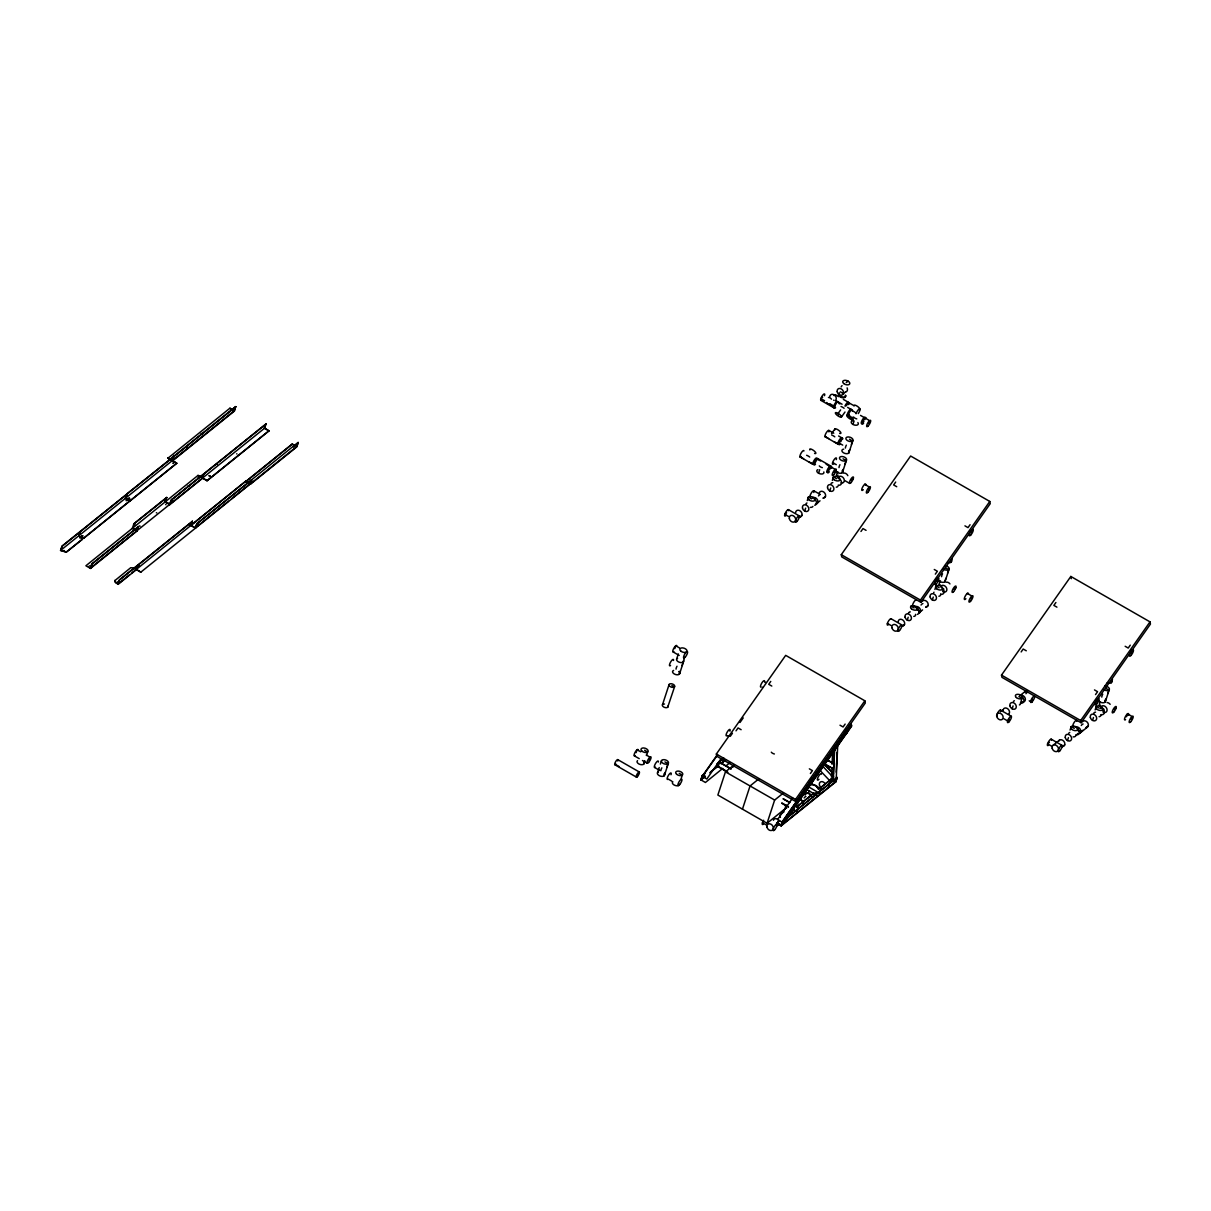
<?xml version="1.0" encoding="UTF-8"?>
<svg xmlns="http://www.w3.org/2000/svg" width="1211" height="1211" viewBox="0 0 1211 1211"><rect width="100%" height="100%" fill="white"/><g stroke="black" fill="none" stroke-linecap="round" stroke-linejoin="round"><path stroke-width="1.5" d="M831.473 776.872L832.002 767.683M832.033 764.217L832.638 753.212M833.017 781.277L834.546 746.93L837.482 743.266M833.213 781.383L834.727 747.051L837.815 743.206M836.211 772.179L837.089 752.303M836.211 779.369L837.724 745.022M134.951 524.484L134.527 524.878M171.932 500.582L171.901 500.779M202.267 476.801L202.404 476.423M217.344 464.403L216.83 464.434M248.876 483.34L248.861 482.947M264.437 426.181L264.165 427.029L264.361 426.121M703.773 775.57L703.606 776.463L703.894 775.721M834.561 781.171L835.045 780.429M834.894 780.384L834.576 781.216M836.09 746.839L836.483 746.415M834.228 780.989L834.5 780.701M79.729 537.745L80.622 537.941L79.926 537.412M81.97 535.762L82.832 535.958L81.939 536.155M126.625 500.597L126.05 500.658M128.714 498.326L129.592 498.584L128.729 498.266M117.437 582.234L117.285 581.704M132.968 530.615L133.255 530.706M132.741 568.943L133.24 569.125M156.749 512.783L156.355 512.768M172.81 463.162L173.627 463.026M165.635 504.412L165.998 504.76M201.223 433.614L202.161 433.553L201.344 433.826M197.681 478.088L198.559 478.345L197.817 478.617M209.972 475.968L209.155 475.711M236.781 453.701L236.932 454.034M249.39 481.478L249.33 481.66M293.577 446.647L293.667 446.238M815.563 792.978L816.381 793.144M816.063 793.16L816.123 793.356M187.13 446.995L186.539 447.464M834.682 780.444L835.015 780.747M60.55 550.46L61.973 546.116L126.867 494.149L62.17 546.222L60.807 550.384L66.363 552.004L82.257 539.349L66.302 552.186L60.55 550.46L234.298 410.756L235.661 406.593L234.434 411.059L172.462 460.922L173.884 456.577L235.857 406.699M79.033 535.716L80.198 531.447L78.776 535.792L83.392 538.441L176.745 463.177L167.905 458.106L176.745 463.177M81.47 537.336L82.257 539.349M83.392 538.441L129.925 500.854L125.505 498.311L127.019 493.755L173.884 456.577M200.996 477.073L198.044 475.393L85.89 565.779L90.507 568.428L136.979 531.024L138.402 526.679L91.733 563.963L90.371 568.141L264.634 428.164L265.996 423.986L171.023 500.158L169.661 504.321M90.507 568.428L91.915 564.084L138.402 526.679M126.686 494.043L125.263 498.387L129.865 501.036M125.853 498.039L127.216 493.876L235.661 406.593M115.545 582.582L114.757 580.553L115.545 582.582L118.163 584.308L136.404 569.639L137.63 565.174L136.207 569.518L245.621 481.327L248.77 483.128M169.903 504.26L165.483 501.717L166.664 497.449L133.846 523.848L132.362 528.374L135.435 530.146M118.163 584.308L119.586 579.948L192.504 521.275L119.405 579.842L118.042 584.005L129.259 574.983M136.843 530.736L138.205 526.558M140.824 572.167L133.77 567.914L140.824 572.167L295.272 447.737M172.083 460.71L173.506 456.35M172.325 460.634L173.688 456.471M166.664 497.449L165.18 501.975L169.782 504.624L202.6 478.209L203.826 473.758M169.782 504.624L171.205 500.264L265.996 423.986M198.044 475.393L207.02 480.752L268.993 430.874L264.634 428.164M192.307 521.169L190.884 525.513L195.501 528.163L196.924 523.818L298.088 442.393L296.725 446.571M232.83 409.908L229.878 408.228L232.89 410.166M207.02 480.752L269.054 430.692M245.576 481.509L250.374 484.264L251.797 479.919L196.727 523.697L195.365 527.875L228.455 501.233M265.799 423.88L264.376 428.225L268.993 430.874M251.404 479.692L250.041 483.87L231.346 498.917M250.177 484.158L251.6 479.798M292.305 444.028L245.757 481.615L292.305 444.028L295.242 445.724M298.269 442.515L296.846 446.859L250.374 484.264M636.123 752.636L637.062 749.73L640.755 751.849M674.784 648.657L675.738 645.766L679.432 647.885M637.077 776.856L637.834 774.54M676.661 658.996L678.327 653.925M662.462 704.802L669.108 684.487M643.662 764.186L644.797 760.705M646.507 755.482L647.643 752.001L644.57 750.245M649.035 760.039L649.974 757.132L646.296 755.028M667.685 707.269L674.618 686.607A2.952 1.665 18.1 0 0 671.151 683.731A2.952 1.665 18.1 0 0 669.819 686.319A2.952 1.665 18.1 0 0 674.618 686.607M679.204 674.27L680.34 670.788M682.035 665.566L684.321 658.602M679.568 673.831L683.549 661.645M657.512 772.785L659.223 767.562M660.358 764.08L661.494 760.599M664.022 775.873L665.172 772.391M666.867 767.168L668.003 763.687L664.93 761.931M664.4 775.434L668.381 763.248A3.694 2.089 18.1 0 0 664.052 759.645A3.694 2.089 18.1 0 0 662.387 762.885A3.694 2.089 18.1 0 0 668.381 763.248M681.157 778.597L682.308 775.116L679.22 773.36M722.755 768.395L705.423 782.473L700.821 779.823L702.244 775.479L705.12 773.163M705.302 773.269L702.425 775.585L701.063 779.763L705.392 776.281M731.05 768.849L719.606 762.279L718.078 766.73L727.872 772.346M807.283 500.552L808.418 497.07L811.491 498.841M804.679 511.057L805.633 508.151M818.53 473.198L819.68 469.717M734.199 764.807L725.45 771.846L717.866 795.037L767.063 823.268L786.015 808.009M828.854 469.202L829.807 466.296L826.114 464.176M829.626 469.641L830.564 466.735L834.258 468.854M834.228 472.275L835.181 469.384M832.351 480.389L833.486 476.907L836.559 478.678M829.747 490.894L830.701 487.988M852.953 424.425L854.088 420.944M842.145 472.744L843.28 469.278M844.99 464.055L846.126 460.574L843.053 458.802M848.548 453.171L849.683 449.69M851.394 444.482L852.529 441.001L849.456 439.23M842.508 472.305L846.489 460.135A3.694 2.089 18.1 0 0 842.16 456.517A3.694 2.089 18.1 0 0 840.495 459.771A3.694 2.089 18.1 0 0 846.489 460.135M848.911 452.732L852.892 440.562A3.694 2.089 18.1 0 0 848.563 436.944A3.694 2.089 18.1 0 0 846.898 440.199A3.694 2.089 18.1 0 0 852.892 440.562M863.261 420.414L864.215 417.523L860.521 415.403M742.464 809.16L750.048 785.954L758.797 778.915M868.65 423.502L869.589 420.611M868.363 489.88L869.316 486.973M767.063 823.268L774.646 800.062L783.396 793.023M779.46 820.77L776.523 823.268L779.4 820.952M784.925 808.993L786.075 805.512M837.043 777.447L782.367 821.452L781.004 825.614L835.681 781.61L837.24 777.553L835.817 781.897L781.14 825.902L776.584 823.086M781.14 825.902L782.563 821.558L837.24 777.553M794.749 805.391L798.004 807.268L796.641 811.431L793.387 809.553M907.266 620.138L908.205 617.232M936.814 581.356L937.753 578.449M934.922 589.454L936.058 585.988L939.13 587.744M932.319 599.96L933.272 597.068M944.731 581.825L945.867 578.343M947.562 573.121L948.713 569.639L945.624 567.883M951.119 562.252L952.255 558.771M945.095 581.386L949.076 569.2A3.694 2.089 18.1 0 0 944.747 565.598M943.657 588.697L942.718 591.604A3.694 2.861 51.2 0 0 946.73 590.468A3.694 2.861 51.2 0 0 944.61 585.806A3.694 2.861 51.2 0 0 940.584 586.941M971.222 532.583L972.176 529.676M970.95 598.945L971.888 596.054M1012.124 708.813L1013.077 705.922M1020.873 701.85L1022.023 698.369L1018.935 696.597M1032.635 699.292L1031.681 702.198L1029.214 700.791M1070.07 730.066L1071.205 726.585L1074.278 728.356M1067.466 740.572L1068.42 737.666M1097.015 701.79L1097.968 698.898M1095.138 709.903L1096.273 706.422L1099.346 708.178M1092.534 720.394L1093.472 717.502M1104.932 702.259L1106.067 698.777M1107.777 693.555L1108.913 690.073L1105.84 688.317M1111.335 682.686L1112.47 679.204M1105.295 701.82L1109.276 689.634M1102.918 712.038L1103.872 709.131M1131.437 653.017L1132.376 650.11M1126.548 716.745L1127.486 713.839L1131.18 715.958M1131.15 719.379L1132.103 716.488M165.15 500.188L165.332 499.583M841.282 554.683L910.627 456.017L989.781 501.43L990.25 503.655L920.905 602.321L841.751 556.909L841.282 554.683L920.451 600.096L920.905 602.321M860.96 531.478L862.989 528.586L866.062 530.357M895.686 482.054L893.657 484.945L896.73 486.716M716.352 754.029L785.682 655.363L864.851 700.791L865.305 703.016L795.975 801.682L716.806 756.269L716.352 754.029L795.521 799.457L795.975 801.682M717.533 754.983L702.41 776.478L702.668 778.506L702.198 776.281L717.321 754.771M730.263 736.349L732.428 733.276M739.982 722.513L743.221 717.911M736.031 730.838L738.059 727.947L741.132 729.703M770.756 681.415L768.728 684.306L771.801 686.062M702.198 776.281L706.83 779.021L720.848 758.964M935.316 574.15L937.359 571.259L934.271 569.488M970.056 524.726L968.013 527.618L964.94 525.846M920.451 600.096L989.781 501.43M792.645 797.988L777.553 819.59L782.139 822.133L782.594 824.358L781.973 822.118L851.045 723.815L851.484 725.949L787.801 816.577M810.386 773.496L812.414 770.605L809.342 768.849M845.127 724.072L843.083 726.963L840.01 725.207M795.521 799.457L864.851 700.791M782.139 822.133L851.212 723.83L851.681 726.055L782.594 824.358M1001.497 675.117L1070.827 576.451L1149.996 621.864L1150.45 624.089L1081.12 722.755L1001.951 677.343L1001.497 675.117L1080.666 720.53L1081.12 722.755M1021.161 651.927L1023.189 649.035L1026.277 650.791M1055.901 602.503L1053.858 605.394L1056.931 607.15M1095.531 694.584L1097.56 691.693L1094.487 689.922M1130.257 645.16L1128.228 648.052L1125.155 646.28M1080.666 720.53L1149.996 621.864M840.601 409.923L838.163 413.39A3.694 1.105 35.2 0 0 835.938 414.117A3.694 1.105 35.2 0 0 841.251 417.159A3.694 1.105 35.2 0 0 838.163 413.39L838.451 414.889M841.494 416.978L844.99 412.028M814.867 461.164L812.838 464.055L809.145 461.936M831.533 433.659L834.818 429.042M839.934 441.001L837.891 443.862L834.197 441.743M833.501 777.583L830.428 781.428L818.787 769.106M64.38 550.566L63.608 550.642L64.44 550.96M173.9 455.412L174.551 455.805M188.795 485.944L188.401 485.793M209.927 476.211L209.094 475.893L209.972 476.105M249.708 482.16L249.088 482.114M293.35 446.632L293.516 446.829M198.014 523.742L197.938 524.56L198.21 523.667M167.845 458.288L229.878 408.228M176.685 463.359L130.213 500.764L125.596 498.115M166.846 497.554L133.846 523.848M114.697 580.735L130.712 567.717L133.77 567.914M132.06 572.727L136.268 569.337M245.621 481.327L190.944 525.332L195.561 527.981M822.678 397.132L820.861 398.601A3.694 1.06 -60.2 0 0 821.739 400.039M846.262 382.57L848.078 381.117M845.611 391.819L843.416 393.59L840.343 391.819M835.59 404.55L833.773 406.018L830.08 403.899M786.62 512.859L784.804 514.327L788.482 516.446M799.744 517.127L801.939 515.371M817.819 502.58L820.014 500.824M823.283 498.19L825.478 496.419M851.454 480.177L853.286 478.708M718.062 762.733L722.392 759.267M716.821 764.005L724.011 758.222M719.606 762.279L730.929 768.94M700.821 779.823L705.135 776.357M710.887 771.725L718.078 765.927M720.969 763.611L725.283 760.145M709.707 772.815L718.335 765.867M721.211 763.551L725.525 760.069M725.571 766.26L729.945 762.612M902.331 626.208L904.511 624.437M922.585 609.905L920.39 611.661L917.317 609.89M925.87 607.256L928.05 605.5M954.041 589.257L955.857 587.789M789.542 812.657L793.856 809.19M796.732 806.874L814.004 792.978M818.318 789.496L831.261 779.082L835.817 781.897M789.481 812.838L793.795 809.372M796.671 807.056L813.943 793.16M819.696 788.528L831.2 779.248M798.004 807.268L794.628 805.482M777.401 825.554L779.581 823.798A3.694 2.861 51.2 0 1 776.387 825.281M1026.383 690.467L1019.995 695.614A3.694 2.861 51.2 0 1 1025.202 698.217A3.694 2.861 51.2 0 1 1022.069 701.835M1001.043 711.357L1003.238 709.601A3.694 2.861 51.2 0 0 1003.102 710.418M1024.582 692.42L1026.777 690.664M1009.444 719.44L1007.613 720.908L1003.919 718.789M1049.407 742.373L1047.576 743.842L1051.269 745.961M1053.086 745.265L1059.458 740.133M1062.531 746.642L1064.726 744.871M1082.785 730.339L1080.606 732.095L1077.533 730.339M1086.07 727.69L1088.265 725.934M1079.712 733.306L1087.372 727.145M1114.241 709.691L1116.073 708.223M173.567 463.056L173.415 463.132M81.97 535.898L82.787 535.883M188.734 486.126L187.962 486.141M139.295 525.862L140.128 526.164M89.13 566.218L89.447 565.825M171.871 499.689L171.886 499.22M833.683 776.312L833.304 776.069M133.18 568.776L132.801 568.837M129.38 498.236L129.653 498.266M835.272 394.771L838.512 396.618M843.356 399.403L848.184 402.173M849.259 403.006L852.953 405.125M838.39 402.113L842.084 404.217M847.624 407.396L851.303 409.515M854.996 412.224L851.303 410.12A3.694 1.06 -60.2 0 0 849.517 410.196A3.694 1.06 -60.2 0 0 847.231 414.798A3.694 1.06 -60.2 0 0 849.032 414.586M864.987 417.962L868.665 420.081M824.555 400.72L820.861 398.601A3.694 1.06 -60.2 0 1 823.631 394.241A3.694 1.06 -60.2 0 1 824.509 395.679M820.952 400.387L833.864 407.789M849.819 417.417L852.892 419.173M828.914 430.435L833.758 433.205M838.602 435.99L841.827 437.837M839.026 442.999L842.72 445.118M824.979 436.444L828.672 438.564M825.115 436.747L838.027 444.165M832.623 462.572L836.317 464.691M864.699 484.324L868.393 486.444M817.667 458.545L830.579 465.947M816.895 458.893L820.574 460.997M844.884 480.646L849.728 483.416M799.926 456.638L803.604 458.757M800.062 456.941L812.975 464.343M813.701 490.712L820.301 494.497A3.694 1.06 -60.2 0 0 818.485 495.965M967.286 593.405L970.965 595.524M788.346 509.619L799.109 515.795M911.005 606.151L914.078 607.922M890.933 618.685L901.695 624.861M887.375 623.408L891.069 625.512M1000.407 710.024L1011.17 716.201M1051.133 739.119L1061.896 745.295M673.059 651.912L679.204 655.439M292.245 444.21L295.317 445.981M827.976 760.19L834.5 763.944M826.205 759.539L834.379 764.232M671.863 685.547L674.315 686.97M810.992 783.305L820.907 788.83L819.484 793.19L807.994 786.529M805.376 788.649L816.759 795.385M783.305 798.836L789.844 802.575L783.199 798.927M718.244 766.457L726.418 771.135M781.943 802.999L788.482 806.753M781.776 803.271L788.316 807.026M793.205 809.826L796.475 811.703M725.45 771.846L774.646 800.062M202.661 478.027L207.081 480.57M762.446 822.753L766.139 824.873M634.382 755.876L639.226 758.646M642.466 760.508L647.295 763.278M654.606 767.471L659.889 770.499M668.23 779.097L671.908 781.216M617.701 759.6L639.226 771.937M165.241 501.793L169.843 504.442M615.566 764.504L619.245 766.624M614.931 764.792L636.456 777.129M132.423 528.193L137.04 530.842M824.63 764.323L833.486 773.693M824.494 764.489L833.35 773.859M821.86 765.276L833.486 777.704M1070.827 576.451L1071.281 578.676M863.307 489.653A3.694 1.06 -60.2 0 1 861.748 489.395A3.694 1.06 -60.2 0 1 864.2 484.809A3.694 1.06 -60.2 0 1 865.759 485.066M838.012 477.861A3.694 2.861 51.2 0 1 841.766 476.589A3.694 2.861 51.2 0 1 844.279 480.858A3.694 2.861 51.2 0 1 840.964 482.886M843.492 473.168A3.694 2.861 51.2 0 1 847.851 475.666M838.103 475.196A3.694 1.06 -60.2 0 1 836.498 475.484A3.694 1.06 -60.2 0 1 837.921 471.76M834.001 463.525A3.694 1.06 -60.2 0 1 832.487 463.056A3.694 1.06 -60.2 0 1 835.242 458.348A3.694 1.06 -60.2 0 1 836.271 459.635M839.011 467.613A3.694 1.06 -60.2 0 1 839.95 464.721M842.19 470.595A3.694 2.089 18.1 0 1 839.95 473.274A3.694 2.089 18.1 0 1 835.499 470.186M806.617 455.291A3.694 1.105 35.2 0 1 809.69 457.047M809.887 449.947A3.694 1.105 35.2 0 1 811.461 449.251A3.694 1.105 35.2 0 1 815.442 452.233A3.694 1.105 35.2 0 1 814.564 453.444M815.669 461.875A3.694 1.06 -60.2 0 1 812.808 463.752A3.694 1.06 -60.2 0 1 815.79 458.288A3.694 1.06 -60.2 0 1 816.138 461.028M801.182 456.502A3.694 1.06 -60.2 0 1 800.683 453.898A3.694 1.06 -60.2 0 1 803.983 450.886M823.828 471.942A3.694 2.089 18.1 0 1 819.393 473.607A3.694 2.089 18.1 0 1 817.864 469.641M822.36 467.643A3.694 2.089 18.1 0 1 819.287 465.887M828.945 470.973A3.694 1.06 -60.2 0 1 826.81 471.563A3.694 1.06 -60.2 0 1 829.474 466.598A3.694 1.06 -60.2 0 1 830.67 467.734M815.503 464.207A3.694 1.06 -60.2 0 1 813.928 463.949A3.694 1.06 -60.2 0 1 816.381 459.363A3.694 1.06 -60.2 0 1 817.94 459.62M837.967 486.232A3.694 2.089 18.1 0 1 836.271 487.17M831.079 483.583A3.694 2.089 18.1 0 1 832.774 482.644M840.056 479.48A3.694 2.861 51.2 0 1 841.418 483.583A3.694 2.861 51.2 0 1 838.224 485.081M838.466 478.572A3.694 2.861 51.2 0 1 839.299 478.92M786.181 515.28A3.694 1.06 -60.2 0 1 784.622 515.023A3.694 1.06 -60.2 0 1 787.059 510.436A3.694 1.06 -60.2 0 1 788.633 510.694M795.642 512.647A3.694 2.861 51.2 0 1 798.988 510.346A3.694 2.861 51.2 0 1 802.076 514.554A3.694 2.861 51.2 0 1 798.745 516.855M829.172 472.063A3.694 1.06 -60.2 0 1 827.658 471.579A3.694 1.06 -60.2 0 1 830.413 466.871A3.694 1.06 -60.2 0 1 831.442 468.173M810.008 497.04A3.694 1.06 -60.2 0 1 812.142 491.833A3.694 1.06 -60.2 0 1 813.792 492.483M819.181 493.71A3.694 2.861 51.2 0 1 822.239 491.333A3.694 2.861 51.2 0 1 825.584 495.042A3.694 2.861 51.2 0 1 823.117 498.054M812.021 498.372A3.694 2.861 51.2 0 1 817.364 499.598A3.694 2.861 51.2 0 1 815.457 504.215M841.024 406.502A3.694 1.105 35.2 0 1 844.097 408.274M835.605 407.729A3.694 1.06 -60.2 0 1 834.394 406.972A3.694 1.06 -60.2 0 1 836.786 402.597A3.694 1.06 -60.2 0 1 838.406 402.597M829.853 404.232A3.694 2.861 51.2 0 1 828.188 403.747M827.431 403.187A3.694 2.861 51.2 0 1 826.78 402.476M828.43 397.45A3.694 2.861 51.2 0 1 831.503 399.206M829.838 396.739A3.694 2.861 51.2 0 1 829.989 395.921M830.337 395.24A3.694 2.861 51.2 0 1 835.106 395.679A3.694 2.861 51.2 0 1 835.242 400.659M835.151 406.972A3.694 1.06 -60.2 0 1 833.592 406.714A3.694 1.06 -60.2 0 1 836.044 402.128A3.694 1.06 -60.2 0 1 837.603 402.385M863.594 423.29A3.694 1.06 -60.2 0 1 861.99 423.229A3.694 1.06 -60.2 0 1 864.124 418.855A3.694 1.06 -60.2 0 1 866.092 418.143M857.888 422.563A3.694 2.089 18.1 0 1 854.724 425.106A3.694 2.089 18.1 0 1 851.696 421.186M852.272 420.868A3.694 2.089 18.1 0 1 853.013 420.686M856.767 418.87A3.694 2.089 18.1 0 1 853.694 417.099M862.822 422.836A3.694 1.06 -60.2 0 1 861.369 422.139A3.694 1.06 -60.2 0 1 864.366 417.401A3.694 1.06 -60.2 0 1 864.775 419.748M863.882 421.428A3.694 1.06 -60.2 0 1 863.352 422.2M849.411 415.918A3.694 1.06 -60.2 0 1 848.457 414.722A3.694 1.06 -60.2 0 1 850.97 410.408A3.694 1.06 -60.2 0 1 852.362 410.847M856.086 413.738A3.694 1.06 -60.2 0 1 859.628 408.788A3.694 1.06 -60.2 0 1 858.251 413.587M845.989 405.957A3.694 1.06 -60.2 0 1 848.487 402.748A3.694 1.06 -60.2 0 1 849.123 404.156M854.043 406.109A3.694 1.166 35.5 0 1 857.494 406.381A3.694 1.166 35.5 0 1 859.31 409.757M851.136 416.962A3.694 1.166 35.5 0 1 851.787 419.702A3.694 1.166 35.5 0 1 846.837 415.948A3.694 1.166 35.5 0 1 850.364 416.372M839.904 444.422A3.694 1.06 -60.2 0 1 839.738 441.349A3.694 1.06 -60.2 0 1 842.901 438.806M845.414 448.04A3.694 1.06 -60.2 0 1 846.353 445.148M848.578 451.022A3.694 2.089 18.1 0 1 847.216 453.671A3.694 2.089 18.1 0 1 842.356 451.794A3.694 2.089 18.1 0 1 843.719 449.145M831.412 405.322A2.952 0.848 -60.2 0 1 830.882 404.958M833.637 400.235A2.952 0.848 -60.2 0 1 833.91 400.19M855.602 412.663A2.952 0.848 -60.2 0 1 855.647 413.39M853.286 417.447A2.952 0.848 -60.2 0 1 852.393 417.311M831.715 435.067A3.694 1.166 35.5 0 1 834.788 436.838M834.954 429.844A3.694 1.166 35.5 0 1 836.559 429.088A3.694 1.166 35.5 0 1 840.525 432.1A3.694 1.166 35.5 0 1 839.617 433.371M839.647 443.241A3.694 1.06 -60.2 0 1 837.967 442.938A3.694 1.06 -60.2 0 1 840.888 438.094A3.694 1.06 -60.2 0 1 841.554 440.077M841.176 440.91A3.694 1.06 -60.2 0 1 840.706 441.758M825.751 436.702A3.694 1.06 -60.2 0 1 825.281 434.779A3.694 1.06 -60.2 0 1 827.976 430.692A3.694 1.06 -60.2 0 1 828.914 431.888M812.899 506.395A3.694 2.089 18.1 0 1 810.341 507.364M805.89 504.276A3.694 2.089 18.1 0 1 806.965 502.989M814.231 499.099A3.694 2.861 51.2 0 1 816.486 502.52A3.694 2.861 51.2 0 1 814.791 505.29M839.965 403.868A3.694 2.089 18.1 0 1 839.041 403.596M836.544 401.507A3.694 2.089 18.1 0 1 836.423 400.917M845.157 395.089A3.694 2.089 18.1 0 1 844.052 397.708A3.694 2.089 18.1 0 1 839.284 396.254A3.694 2.089 18.1 0 1 839.541 393.393M844.945 406.094A3.694 1.06 -60.2 0 1 847.851 402.234A3.694 1.06 -60.2 0 1 847.972 404.762M833.985 395.588A3.694 1.06 -60.2 0 1 835.605 395.301M847.11 387.868A3.694 2.861 51.2 0 1 845.778 391.97M841.191 386.899A3.694 2.861 51.2 0 1 842.084 385.688M845.853 395.558A3.694 2.089 18.1 0 1 841.312 396.633A3.694 2.089 18.1 0 1 839.208 393M965.894 598.734A3.694 1.06 -60.2 0 1 964.334 598.476A3.694 1.06 -60.2 0 1 966.772 593.89A3.694 1.06 -60.2 0 1 968.346 594.132M946.079 582.249A3.694 2.861 51.2 0 1 949.939 583.914M940.175 584.746A3.694 1.06 -60.2 0 1 939.085 584.308A3.694 1.06 -60.2 0 1 940.508 580.826M941.583 576.693A3.694 1.06 -60.2 0 1 942.536 573.787M945.231 580.856A3.694 2.089 18.1 0 1 942.082 582.294A3.694 2.089 18.1 0 1 938.192 579.857M949.076 569.2A3.694 2.089 18.1 0 1 943.081 568.837M940.569 594.192A3.694 2.089 18.1 0 1 938.858 596.236M933.666 592.663A3.694 2.089 18.1 0 1 934.029 592.209M941.87 588.001A3.694 2.861 51.2 0 1 944.096 592.27A3.694 2.861 51.2 0 1 940.811 594.162M888.253 624.831A3.694 1.06 -60.2 0 1 888.102 621.758A3.694 1.06 -60.2 0 1 891.251 619.215M898.229 621.727A3.694 2.861 51.2 0 1 901.559 619.411A3.694 2.861 51.2 0 1 904.662 623.635A3.694 2.861 51.2 0 1 901.317 625.936M913.594 605.924A3.694 1.06 -60.2 0 1 913.155 606.211M912.579 606.105A3.694 1.06 -60.2 0 1 913.669 602.427A3.694 1.06 -60.2 0 1 916.273 599.778M921.056 605.031A3.694 1.06 -60.2 0 1 922.888 603.578M922.252 601.277A3.694 2.861 51.2 0 1 927.596 602.503A3.694 2.861 51.2 0 1 925.688 607.135M915.138 606.923A3.694 2.861 51.2 0 1 919.951 608.664A3.694 2.861 51.2 0 1 918.831 613.19M951.165 560.103A3.694 2.089 18.1 0 1 948.001 562.631M915.501 614.355A3.694 2.089 18.1 0 1 913.79 616.414M908.462 613.356A3.694 2.089 18.1 0 1 908.961 612.388M909.537 612.07A3.694 2.089 18.1 0 1 910.294 611.888M915.985 607.816A3.694 2.861 51.2 0 1 918.998 611.146A3.694 2.861 51.2 0 1 917.363 614.371M1125.594 719.637A3.694 1.06 -60.2 0 1 1124.716 718.214A3.694 1.06 -60.2 0 1 1127.486 713.839A3.694 1.06 -60.2 0 1 1128.364 715.277M1100.648 708.178A3.694 2.861 51.2 0 1 1103.993 705.877A3.694 2.861 51.2 0 1 1107.081 710.085A3.694 2.861 51.2 0 1 1103.751 712.401M1107.066 702.592A3.694 2.861 51.2 0 1 1110.139 704.348M1100.375 705.18A3.694 1.06 -60.2 0 1 1100.224 702.092M1101.798 697.127A3.694 1.06 -60.2 0 1 1102.737 694.221M1104.977 700.109A3.694 2.089 18.1 0 1 1103.191 702.789A3.694 2.089 18.1 0 1 1098.392 700.291M1104.947 686.031A3.694 2.089 18.1 0 1 1109.382 689.392A3.694 2.089 18.1 0 1 1104.008 689.786M1100.875 715.217A3.694 2.089 18.1 0 1 1099.058 716.685M1093.73 713.627A3.694 2.089 18.1 0 1 1095.561 712.159M1101.253 708.072A3.694 2.861 51.2 0 1 1104.341 712.295A3.694 2.861 51.2 0 1 1101.011 714.596M1048.454 745.265A3.694 1.06 -60.2 0 1 1047.5 744.084A3.694 1.06 -60.2 0 1 1050.028 739.77A3.694 1.06 -60.2 0 1 1051.405 740.209M1058.581 741.344A3.694 2.861 51.2 0 1 1064 741.48A3.694 2.861 51.2 0 1 1062.365 746.506M1073.355 726.645A3.694 1.06 -60.2 0 1 1074.127 722.452A3.694 1.06 -60.2 0 1 1076.746 721.287M1081.272 725.48A3.694 1.06 -60.2 0 1 1083.088 724.011M1082.467 721.711A3.694 2.861 51.2 0 1 1087.811 722.952A3.694 2.861 51.2 0 1 1085.904 727.569M1075.338 727.357A3.694 2.861 51.2 0 1 1080.545 729.961A3.694 2.861 51.2 0 1 1077.412 733.594M1111.365 680.537A3.694 2.089 18.1 0 1 1111.062 682.868A3.694 2.089 18.1 0 1 1107.293 682.792M1075.822 735.38A3.694 2.089 18.1 0 1 1073.128 736.878M1068.798 733.26A3.694 2.089 18.1 0 1 1069.752 732.504M1077.018 728.613A3.694 2.861 51.2 0 1 1079.243 732.882A3.694 2.861 51.2 0 1 1075.958 734.759M997.289 716.443A3.694 1.06 -60.2 0 1 997.047 714.202A3.694 1.06 -60.2 0 1 999.786 710.251A3.694 1.06 -60.2 0 1 1000.498 711.796M1003.586 708.904A3.694 2.861 51.2 0 1 1008.354 709.358A3.694 2.861 51.2 0 1 1008.491 714.339M1025.929 693.721A3.694 1.06 -60.2 0 1 1027.745 692.253M1020.373 703.046A3.694 2.089 18.1 0 1 1019.405 704.923M1013.456 701.517A3.694 2.089 18.1 0 1 1014.409 700.76M1021.675 696.855A3.694 2.861 51.2 0 1 1023.9 701.124A3.694 2.861 51.2 0 1 1020.616 703.016M804.104 797.973A3.694 1.06 -60.2 0 1 805.92 796.505M804.952 794.916A3.694 2.861 51.2 0 1 807.722 793.311A3.694 2.861 51.2 0 1 810.87 795.869M799.654 799.442A3.694 2.861 51.2 0 1 803.498 802.908M811.703 785.016A3.694 2.089 18.1 0 1 815.608 785.409A3.694 2.089 18.1 0 1 817.773 787.892M808.6 792.539A3.694 2.089 18.1 0 1 809.675 791.252M805.27 794.658A3.694 2.861 51.2 0 1 808.464 793.16A3.694 2.861 51.2 0 1 811.476 796.49M816.941 787.362A3.694 2.861 51.2 0 1 817.713 787.907M763.324 824.191A3.694 1.06 -60.2 0 1 762.219 823.752A3.694 1.06 -60.2 0 1 763.641 820.271M773.435 820.271A3.694 2.861 51.2 0 1 776.206 818.681A3.694 2.861 51.2 0 1 779.354 821.225M809.871 782.881A3.694 1.06 -60.2 0 1 812.49 778.113A3.694 1.06 -60.2 0 1 813.777 778.991A3.694 1.06 -60.2 0 1 810.931 783.608M796.127 804.392A3.694 1.06 -60.2 0 1 797.958 802.923M798.549 799.79A3.694 2.861 51.2 0 1 803.181 803.165M818.954 779.339A3.694 1.06 -60.2 0 1 817.364 779.278A3.694 1.06 -60.2 0 1 819.499 774.904A3.694 1.06 -60.2 0 1 821.452 774.192M831.548 779.914A3.694 1.06 -60.2 0 1 832.214 780.368M829.717 785.515A3.694 1.06 -60.2 0 1 828.778 786.272M829.55 782.079A3.694 1.06 -60.2 0 1 830.08 781.307M821.588 787.892A3.694 2.861 51.2 0 1 820.059 782.245A3.694 2.861 51.2 0 1 825.372 784.183M831.276 778.234A3.694 2.861 51.2 0 1 832.124 780.807M786.59 808.237A3.694 2.089 18.1 0 1 786.65 805.194M783.668 812.187A3.694 2.089 18.1 0 1 784.032 811.748M780.429 817.395A3.694 2.861 51.2 0 1 782.563 813.187M844.234 734.653A3.694 1.06 -60.2 0 1 846.474 729.824A3.694 1.06 -60.2 0 1 848.29 729.764M848.109 730.475A3.694 1.06 -60.2 0 1 844.567 735.183M826.583 760.054A3.694 2.089 18.1 0 1 825.614 761.916M774.374 753.969A3.694 2.089 18.1 0 1 771.301 752.198M728.522 736.076A2.952 0.848 -60.2 0 1 727.993 735.698M727.16 735.546A3.694 1.06 -60.2 0 1 726.282 734.108A3.694 1.06 -60.2 0 1 729.052 729.749A3.694 1.06 -60.2 0 1 729.93 731.187M762.945 687.303A2.952 0.848 -60.2 0 1 762.491 687.227M764.807 682.429A2.952 0.848 -60.2 0 1 765.624 682.277M761.129 687.061A3.694 1.06 -60.2 0 1 761.643 683.276A3.694 1.06 -60.2 0 1 764.565 681.157M635.169 755.528A3.694 1.06 -60.2 0 1 634.216 754.347A3.694 1.06 -60.2 0 1 636.744 750.033A3.694 1.06 -60.2 0 1 638.121 750.457M643.707 762.037A3.694 2.089 18.1 0 1 640.543 764.58A3.694 2.089 18.1 0 1 637.516 760.659M732.594 767.38A3.694 2.089 18.1 0 1 733.533 766.624M615.96 764.126A2.952 0.848 -60.2 0 1 614.749 763.747A2.952 0.848 -60.2 0 1 616.944 759.978A2.952 0.848 -60.2 0 1 617.777 761.023M660.888 770.741A3.694 1.06 -60.2 0 1 661.842 767.835M655.393 767.123A3.694 1.06 -60.2 0 1 654.44 765.942A3.694 1.06 -60.2 0 1 656.952 761.628A3.694 1.06 -60.2 0 1 658.345 762.052M664.067 773.723A3.694 2.089 18.1 0 1 662.977 776.327A3.694 2.089 18.1 0 1 658.194 774.889A3.694 2.089 18.1 0 1 658.451 772.028M679.477 784.304A3.694 2.089 18.1 0 1 674.951 785.379A3.694 2.089 18.1 0 1 672.832 781.746M667.791 779.384A3.694 1.06 -60.2 0 1 667.533 777.144A3.694 1.06 -60.2 0 1 670.273 773.178A3.694 1.06 -60.2 0 1 671 774.737M673.846 651.563A3.694 1.06 -60.2 0 1 673.679 648.49A3.694 1.06 -60.2 0 1 676.843 645.947M683.564 660.54A3.694 2.089 18.1 0 1 679.144 662.19A3.694 2.089 18.1 0 1 677.6 658.239M676.056 669.138A3.694 1.06 -60.2 0 1 677.01 666.232M670.561 665.52A3.694 1.06 -60.2 0 1 669.607 664.339A3.694 1.06 -60.2 0 1 672.12 660.025A3.694 1.06 -60.2 0 1 673.513 660.449M678.675 671.545A3.694 2.089 18.1 0 1 678.614 674.588A3.694 2.089 18.1 0 1 673.573 673.467A3.694 2.089 18.1 0 1 673.619 670.425M667.988 706.028A2.952 1.665 18.1 0 1 665.929 707.678A2.952 1.665 18.1 0 1 662.447 705.68A2.952 1.665 18.1 0 1 664.521 704.03M833.062 768.713L824.888 764.156L833.062 768.713M138.796 565.9L139.295 565.249L138.796 565.9M189.839 524.832L190.324 524.166L189.839 524.832M233.995 409.606L234.48 408.955L233.995 409.606M783.532 822.178L783.562 822.087M867.924 492.302A3.694 1.06 -60.2 0 0 870.331 486.792A3.694 1.06 -60.2 0 0 866.849 490.546A3.694 1.06 -60.2 0 0 867.924 492.302M851.015 482.599A3.694 1.06 -60.2 0 0 853.422 477.089A3.694 1.06 -60.2 0 0 849.94 480.843A3.694 1.06 -60.2 0 0 851.015 482.599M834.001 479.632A3.694 2.089 18.1 0 0 839.995 479.995A3.694 2.089 18.1 0 0 835.681 476.392A3.694 2.089 18.1 0 0 834.001 479.632M827.552 487.912A3.694 2.861 51.2 0 0 832.88 490.97A3.694 2.861 51.2 0 0 831.639 485.081A3.694 2.861 51.2 0 0 827.552 487.912M796.944 521.457A3.694 1.06 -60.2 0 0 799.336 515.947A3.694 1.06 -60.2 0 0 795.869 519.701A3.694 1.06 -60.2 0 0 796.944 521.457M789.345 518.656A3.694 2.861 51.2 0 0 794.673 521.714A3.694 2.861 51.2 0 0 793.432 515.841A3.694 2.861 51.2 0 0 789.345 518.656M833.789 474.697A3.694 1.06 -60.2 0 0 836.195 469.187A3.694 1.06 -60.2 0 0 832.714 472.941A3.694 1.06 -60.2 0 0 833.789 474.697M868.196 425.924A3.694 1.06 -60.2 0 0 870.603 420.414A3.694 1.06 -60.2 0 0 867.137 424.168A3.694 1.06 -60.2 0 0 868.196 425.924M808.933 499.795A3.694 2.089 18.1 0 0 814.942 500.158A3.694 2.089 18.1 0 0 810.613 496.555A3.694 2.089 18.1 0 0 808.933 499.795M802.499 508.075A3.694 2.861 51.2 0 0 807.813 511.133A3.694 2.861 51.2 0 0 806.571 505.259A3.694 2.861 51.2 0 0 802.499 508.075M837.21 391.743A3.694 2.861 51.2 0 0 842.538 394.801A3.694 2.861 51.2 0 0 841.297 388.928A3.694 2.861 51.2 0 0 837.21 391.743M843.704 383.539A3.694 2.089 18.1 0 0 849.698 383.902A3.694 2.089 18.1 0 0 845.369 380.299A3.694 2.089 18.1 0 0 843.704 383.539M970.495 601.367A3.694 1.06 -60.2 0 0 972.902 595.857A3.694 1.06 -60.2 0 0 969.436 599.612A3.694 1.06 -60.2 0 0 970.495 601.367M953.587 591.664A3.694 1.06 -60.2 0 0 955.994 586.169A3.694 1.06 -60.2 0 0 952.527 589.924A3.694 1.06 -60.2 0 0 953.587 591.664M936.587 588.713A3.694 2.089 18.1 0 0 942.582 589.076A3.694 2.089 18.1 0 0 938.253 585.458A3.694 2.089 18.1 0 0 936.587 588.713M930.139 596.978A3.694 2.861 51.2 0 0 935.467 600.035A3.694 2.861 51.2 0 0 934.226 594.162A3.694 2.861 51.2 0 0 930.139 596.978M899.516 630.522A3.694 1.06 -60.2 0 0 901.923 625.012A3.694 1.06 -60.2 0 0 898.441 628.766A3.694 1.06 -60.2 0 0 899.516 630.522M891.932 627.737A3.694 2.861 51.2 0 0 897.245 630.795A3.694 2.861 51.2 0 0 896.004 624.906A3.694 2.861 51.2 0 0 891.932 627.737M936.375 583.778A3.694 1.06 -60.2 0 0 938.767 578.268A3.694 1.06 -60.2 0 0 935.301 582.022A3.694 1.06 -60.2 0 0 936.375 583.778M970.783 535.005A3.694 1.06 -60.2 0 0 973.19 529.495A3.694 1.06 -60.2 0 0 969.708 533.249A3.694 1.06 -60.2 0 0 970.783 535.005M911.52 608.876A3.694 2.089 18.1 0 0 917.514 609.239A3.694 2.089 18.1 0 0 913.185 605.636A3.694 2.089 18.1 0 0 911.52 608.876M905.071 617.156A3.694 2.861 51.2 0 0 910.4 620.214A3.694 2.861 51.2 0 0 909.158 614.325A3.694 2.861 51.2 0 0 905.071 617.156M1130.711 721.801A3.694 1.06 -60.2 0 0 1133.118 716.306A3.694 1.06 -60.2 0 0 1129.636 720.061A3.694 1.06 -60.2 0 0 1130.711 721.801M1113.802 712.113A3.694 1.06 -60.2 0 0 1116.209 706.603A3.694 1.06 -60.2 0 0 1112.727 710.357A3.694 1.06 -60.2 0 0 1113.802 712.113M1096.788 709.146A3.694 2.089 18.1 0 0 1102.782 709.51A3.694 2.089 18.1 0 0 1098.453 705.892A3.694 2.089 18.1 0 0 1096.788 709.146M1090.339 717.427A3.694 2.861 51.2 0 0 1095.667 720.469A3.694 2.861 51.2 0 0 1094.426 714.596A3.694 2.861 51.2 0 0 1090.339 717.427M1059.716 750.971A3.694 1.06 -60.2 0 0 1062.123 745.461A3.694 1.06 -60.2 0 0 1058.656 749.215A3.694 1.06 -60.2 0 0 1059.716 750.971M1052.132 748.171A3.694 2.861 51.2 0 0 1057.46 751.229A3.694 2.861 51.2 0 0 1056.219 745.34A3.694 2.861 51.2 0 0 1052.132 748.171M1096.576 704.212A3.694 1.06 -60.2 0 0 1098.982 698.702A3.694 1.06 -60.2 0 0 1095.501 702.456A3.694 1.06 -60.2 0 0 1096.576 704.212M1130.983 655.439A3.694 1.06 -60.2 0 0 1133.39 649.929A3.694 1.06 -60.2 0 0 1129.908 653.683A3.694 1.06 -60.2 0 0 1130.983 655.439M1071.72 729.31A3.694 2.089 18.1 0 0 1077.729 729.673A3.694 2.089 18.1 0 0 1073.4 726.07A3.694 2.089 18.1 0 0 1071.72 729.31M1065.286 737.59A3.694 2.861 51.2 0 0 1070.6 740.648A3.694 2.861 51.2 0 0 1069.358 734.774A3.694 2.861 51.2 0 0 1065.286 737.59M1008.99 721.862A3.694 1.06 -60.2 0 0 1011.397 716.352A3.694 1.06 -60.2 0 0 1007.93 720.106A3.694 1.06 -60.2 0 0 1008.99 721.862M996.789 716.428A3.694 2.861 51.2 0 0 1002.118 719.47A3.694 2.861 51.2 0 0 1000.876 713.597A3.694 2.861 51.2 0 0 996.789 716.428M1032.181 701.714A3.694 1.06 -60.2 0 0 1034.588 696.204A3.694 1.06 -60.2 0 0 1031.106 699.958A3.694 1.06 -60.2 0 0 1032.181 701.714M1016.392 697.566A3.694 2.089 18.1 0 0 1022.387 697.93A3.694 2.089 18.1 0 0 1018.057 694.312A3.694 2.089 18.1 0 0 1016.392 697.566M1009.944 705.846A3.694 2.861 51.2 0 0 1015.257 708.889A3.694 2.861 51.2 0 0 1014.031 703.016A3.694 2.861 51.2 0 0 1009.944 705.846M774.586 829.883A3.694 1.06 -60.2 0 0 776.993 824.373A3.694 1.06 -60.2 0 0 773.511 828.127A3.694 1.06 -60.2 0 0 774.586 829.883M766.987 827.083A3.694 2.861 51.2 0 0 772.315 830.14A3.694 2.861 51.2 0 0 771.074 824.267A3.694 2.861 51.2 0 0 766.987 827.083M648.596 762.461A3.694 1.06 -60.2 0 0 650.988 756.951A3.694 1.06 -60.2 0 0 647.522 760.705A3.694 1.06 -60.2 0 0 648.596 762.461M642.012 751.198A3.694 2.089 18.1 0 0 648.006 751.562A3.694 2.089 18.1 0 0 643.677 747.959A3.694 2.089 18.1 0 0 642.012 751.198M637.486 776.478A2.952 0.848 -60.2 0 0 639.408 772.073A2.952 0.848 -60.2 0 0 636.623 775.07A2.952 0.848 -60.2 0 0 637.486 776.478M676.677 774.313A3.694 2.089 18.1 0 0 682.671 774.677A3.694 2.089 18.1 0 0 678.342 771.074A3.694 2.089 18.1 0 0 676.677 774.313M679.492 784.789A3.694 1.06 -60.2 0 0 681.884 779.278A3.694 1.06 -60.2 0 0 678.417 783.033A3.694 1.06 -60.2 0 0 679.492 784.789M685.108 657.255A3.694 1.06 -60.2 0 0 687.515 651.745A3.694 1.06 -60.2 0 0 684.033 655.499A3.694 1.06 -60.2 0 0 685.108 657.255M680.87 651.14A3.694 2.089 18.1 0 0 686.864 651.503A3.694 2.089 18.1 0 0 682.535 647.885A3.694 2.089 18.1 0 0 680.87 651.14"/></g></svg>
